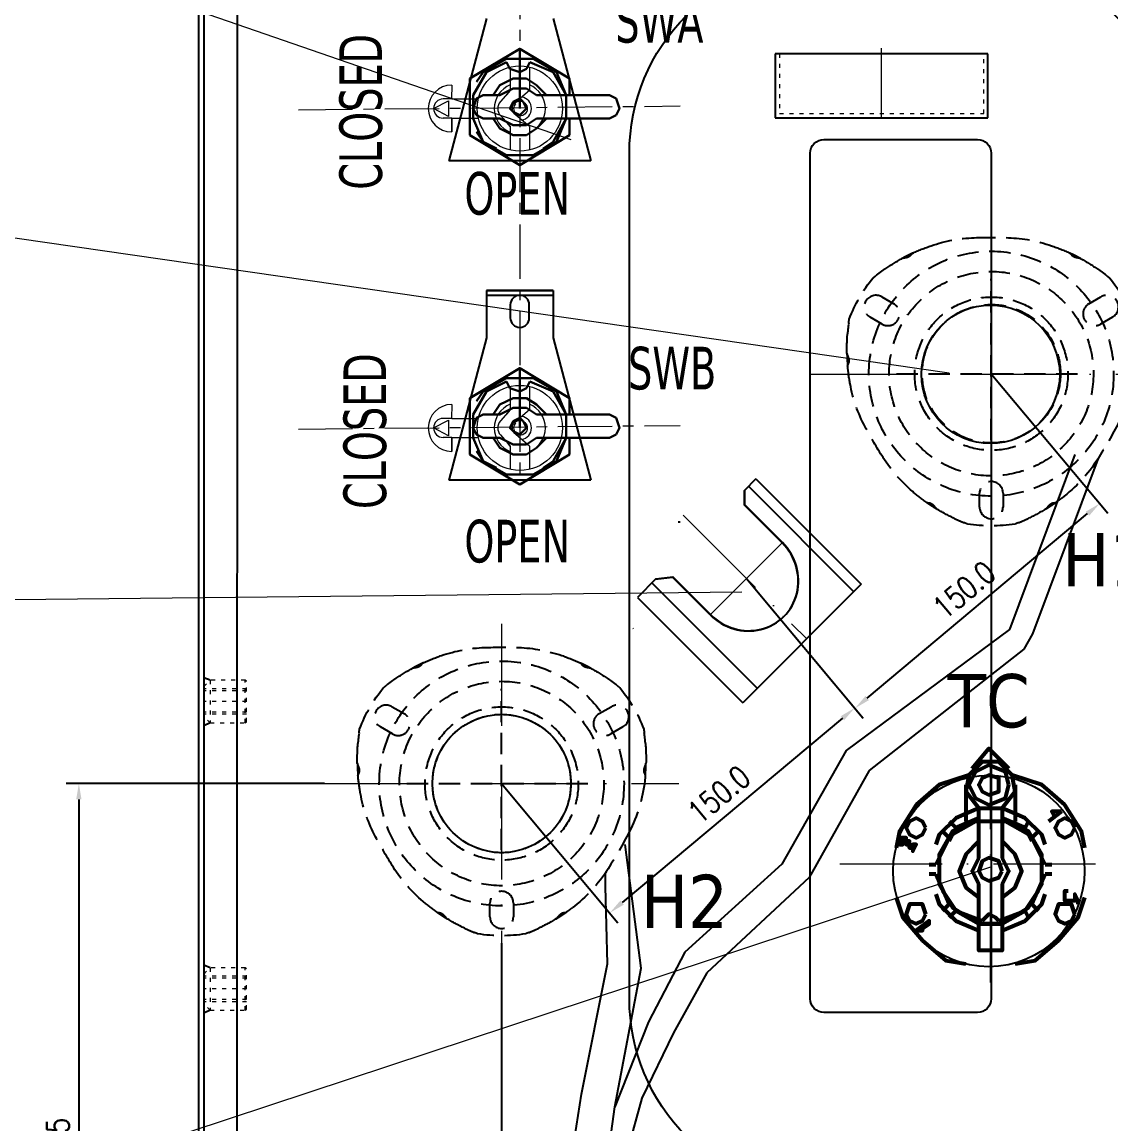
# Model space of a CAD drawing. Header units: millimetres. Extents: x 13152 to 35294, y -6229 to 54471.
# Drawn here: x 28001 to 28513, y 52253 to 52771 of the extents above; entities that cross this region are included whole.
import ezdxf

# ---------------------------------------------------------------- set-up
doc = ezdxf.new("R2010")
doc.units = ezdxf.units.MM
doc.header["$LTSCALE"] = 4
for name, pattern in [('ACAD_ISO03W100', [1.18, 0.47, -0.71]), ('ACAD_ISO10W100', [18, 12, -3, 0, -3]), ('CENTERX2', [101.6, 63.5, -12.7, 12.7, -12.7]), ('DASHED', [0.75, 0.5, -0.25])]:
    doc.linetypes.add(name, pattern=pattern)
doc.layers.add('1', color=12, linetype='Continuous')
doc.layers.add('4虚线层', color=6, linetype='DASHED')
for name, color, linetype, lineweight in [('标注、文本', 3, 'Continuous', 25), ('粗实线', 4, 'Continuous', 53), ('铁心', 3, 'Continuous', 0)]:
    doc.layers.add(name, color=color, linetype=linetype, lineweight=lineweight)
doc.styles.add('Tahoma$001', font='tahoma.ttf', dxfattribs={"height": 2.159784})
doc.styles.add('TH_GBDIM', font='romans.shx', dxfattribs={"width": 0.8, "bigfont": 'gbcbig.shx'})
doc.dimstyles.new('TH_GBDIM1', dxfattribs={"dimscale": 3, "dimtxt": 3.5, "dimasz": 2.5, "dimexe": 2, "dimexo": 0, "dimgap": 1.5, "dimtad": 1, "dimdec": 1, "dimzin": 0, "dimdsep": 46, "dimtxsty": 'TH_GBDIM', "dimcen": 2.5, "dimclrd": 3, "dimclre": 256, "dimclrt": 2, "dimadec": 0, "dimazin": 0, "dimtfac": 0.714286, "dimtdec": 1, "dimtmove": 0, "dimatfit": 3, "dimfxl": 0, "dimtzin": 0, "dimlwd": -1, "dimlwe": -1, "dimarcsym": 0})

# ---------------------------------------------------------------- blocks, each defined once
blk = doc.blocks.new('*D220')
at = {"layer": 'Defpoints', "color": 0}
for p in [(28151.61, 52916.39), (27978.7, 52066.39), (28109.11, 52066.39)]:
    blk.add_point(p, dxfattribs=at)
at = {"layer": '标注、文本'}
for p, q in [((28151.61, 52916.39), (27972.7, 52916.39)), ((28109.11, 52066.39), (27972.7, 52066.39))]:
    blk.add_line(p, q, dxfattribs=at)
at = {"layer": '标注、文本', "color": 3}
blk.add_line((27978.7, 52908.89), (27978.7, 52073.89), dxfattribs=at)
for points in [[(27977.45, 52908.89), (27979.95, 52908.89), (27978.7, 52916.39)], [(27977.45, 52073.89), (27979.95, 52073.89), (27978.7, 52066.39)]]:
    blk.add_solid(points, dxfattribs=at)
at = {"layer": '标注、文本', "color": 2, "insert": (27968.95, 52491.39), "char_height": 10.5, "attachment_point": 5, "rotation": 90, "style": 'TH_GBDIM'}
blk.add_mtext('850.0', dxfattribs=at)
blk = doc.blocks.new('A$C03F92070')
at = {"layer": '4虚线层', "ltscale": 5}
for p, q in [((67.85, 40.24), (67.85, 116.01)), ((16.36, 107.57), (21.99, 104.32)), ((113.71, 104.32), (119.34, 107.57)), ((16.49, 94.79), (10.86, 98.04)), ((124.84, 98.04), (119.21, 94.79)), ((23.33, 71.49), (112.37, 71.49)), ((62.35, 8.86), (62.35, 15.36)), ((73.35, 15.36), (73.35, 8.86))]:
    blk.add_line(p, q, dxfattribs=at)
for radius in [57.5, 48, 36, 32.5]:
    blk.add_circle((67.85, 71.49), radius, dxfattribs=at)
at = {"layer": '4虚线层', "ltscale": 5, "extrusion": (0, 0, -1)}
for centre, radius, start, end in [((-62.34, 65.41), 70, 71.0219, 87.9453), ((-67.85, -88.03), 223.54, 87.9453, 92.0547), ((-73.35, 65.41), 70, 92.0547, 108.9781), ((-68.85, 46.49), 90, 64.9245, 71.0219), ((-66.85, 46.49), 90, 108.9781, 115.0755), ((-68.85, 46.49), 90, 55.4521, 61.3818), ((-66.85, 46.49), 90, 118.6182, 124.5479), ((-67.85, 71.49), 71.5, 20.9645, 39.0355), ((-68.85, 46.49), 90, 51.0831, 52.2343), ((-66.85, 46.49), 90, 127.7657, 128.9169), ((-67.85, 71.49), 71.5, 140.9645, 159.0355), ((-90, 83.12), 90, 7.7657, 8.9169), ((-45.7, 83.12), 90, 171.0831, 172.2343), ((-90, 83.12), 90, 358.6182, 4.5479), ((-45.7, 83.12), 90, 175.4521, 181.3818), ((-90, 83.12), 90, 349.4672, 355.0755), ((-65.57, 80.82), 70, 186.6023, 207.2178), ((-45.7, 83.12), 90, 184.9245, 186.6023), ((-70.33, 79.46), 70, 331.9245, 349.4672), ((70.97, 151.05), 223.54, 207.2178, 212.3568), ((-205.81, 151.73), 223.54, 327.6503, 331.9245), ((-76.09, 69.57), 70, 310.1708, 327.6503), ((-58.73, 68.87), 70, 212.3568, 233.0262), ((-89, 84.85), 90, 304.9245, 310.1708), ((-46.7, 84.85), 90, 233.0262, 235.0755), ((-89, 84.85), 90, 295.4521, 301.3818), ((-46.7, 84.85), 90, 238.6182, 244.5479), ((-89, 84.85), 90, 291.0831, 292.2343), ((-67.85, 71.49), 71.5, 260.9645, 279.0355), ((-46.7, 84.85), 90, 247.7657, 248.9169)]:
    blk.add_arc(centre, radius, start, end, dxfattribs=at)
at = {"layer": '4虚线层', "ltscale": 5}
for centre, start, end in [((13.61, 102.81), 60, 240), ((19.24, 99.56), 240, 60), ((116.46, 99.56), 120, 300), ((122.09, 102.81), 300, 120), ((67.85, 15.36), 0, 180), ((67.85, 8.86), 180, 0)]:
    blk.add_arc(centre, 5.5, start, end, dxfattribs=at)
for points, knots in [([(30.89, 128.1), (30.89, 128.1), (30.88, 128.1), (30.83, 128.07), (30.76, 128.04), (30.57, 127.95), (30.45, 127.89), (30.18, 127.77), (30.03, 127.69), (29.7, 127.53), (29.52, 127.45), (29.16, 127.27), (28.96, 127.17), (28.58, 126.98), (28.39, 126.89), (27.99, 126.69), (27.8, 126.59), (27.42, 126.39), (27.24, 126.3), (26.87, 126.11), (26.7, 126.02), (26.39, 125.85), (26.24, 125.77), (25.98, 125.63), (25.87, 125.57), (25.69, 125.47), (25.63, 125.44), (25.58, 125.41), (25.57, 125.4), (25.57, 125.4), (25.57, 125.4), (25.57, 125.4)], [0, 0, 0, 0, 0.043819, 0.043819, 0.119878, 0.119878, 0.195937, 0.195937, 0.271996, 0.271996, 0.348055, 0.348055, 0.424114, 0.424114, 0.500173, 0.500173, 0.576231, 0.576231, 0.65229, 0.65229, 0.728349, 0.728349, 0.804408, 0.804408, 0.880467, 0.880467, 0.956526, 0.956526, 0.994556, 0.994556, 1, 1, 1, 1]), ([(30.71, 128.01), (30.65, 127.99), (30.59, 127.94), (30.48, 127.84), (30.42, 127.77), (30.3, 127.62), (30.24, 127.54), (30.11, 127.35), (30.04, 127.25), (29.89, 127.05), (29.81, 126.95), (29.62, 126.74), (29.51, 126.65), (29.29, 126.47), (29.16, 126.4), (28.9, 126.26), (28.77, 126.2), (28.36, 126.06), (28.08, 125.99), (27.53, 125.87), (27.26, 125.83), (26.87, 125.76), (26.75, 125.74), (26.5, 125.7), (26.38, 125.67), (26.05, 125.61), (25.85, 125.56), (25.74, 125.5)], [0, 0, 0, 0, 0.0625, 0.0625, 0.125, 0.125, 0.1875, 0.1875, 0.25, 0.25, 0.3125, 0.3125, 0.375, 0.375, 0.4375, 0.4375, 0.5, 0.5, 0.625, 0.625, 0.75, 0.75, 0.8125, 0.8125, 0.875, 0.875, 1, 1, 1, 1]), ([(110.13, 125.4), (110.13, 125.4), (110.13, 125.4), (110.13, 125.4), (110.12, 125.41), (110.07, 125.44), (110.01, 125.47), (109.83, 125.57), (109.72, 125.63), (109.46, 125.77), (109.31, 125.85), (108.99, 126.02), (108.81, 126.11), (108.45, 126.3), (108.26, 126.4), (107.88, 126.6), (107.68, 126.7), (107.29, 126.9), (107.1, 127), (106.72, 127.18), (106.53, 127.28), (106.16, 127.46), (105.99, 127.54), (105.66, 127.7), (105.51, 127.77), (105.24, 127.9), (105.12, 127.95), (104.94, 128.04), (104.87, 128.07), (104.82, 128.09), (104.81, 128.1), (104.8, 128.1), (104.8, 128.1), (104.8, 128.1)], [0, 0, 0, 0, 0.005743, 0.005743, 0.043766, 0.043766, 0.119813, 0.119813, 0.195859, 0.195859, 0.271906, 0.271906, 0.347952, 0.347952, 0.423999, 0.423999, 0.500046, 0.500046, 0.576092, 0.576092, 0.652139, 0.652139, 0.728185, 0.728185, 0.804232, 0.804232, 0.880279, 0.880279, 0.956325, 0.956325, 0.994349, 0.994349, 1, 1, 1, 1]), ([(109.96, 125.5), (109.9, 125.53), (109.83, 125.55), (109.65, 125.6), (109.54, 125.63), (109.21, 125.7), (108.96, 125.74), (108.44, 125.83), (108.17, 125.87), (107.63, 125.99), (107.34, 126.06), (106.94, 126.2), (106.8, 126.26), (106.54, 126.39), (106.42, 126.47), (106.19, 126.64), (106.08, 126.74), (105.9, 126.94), (105.81, 127.05), (105.66, 127.25), (105.59, 127.35), (105.46, 127.53), (105.39, 127.62), (105.28, 127.77), (105.22, 127.84), (105.11, 127.94), (105.05, 127.99), (104.99, 128.01)], [0, 0, 0, 0, 0.0625, 0.0625, 0.125, 0.125, 0.25, 0.25, 0.375, 0.375, 0.5, 0.5, 0.5625, 0.5625, 0.625, 0.625, 0.6875, 0.6875, 0.75, 0.75, 0.8125, 0.8125, 0.875, 0.875, 0.9375, 0.9375, 1, 1, 1, 1]), ([(15.74, 119.15), (15.69, 119.12), (15.59, 119.05), (15.45, 118.94), (15.32, 118.84), (15.18, 118.74), (15.05, 118.65), (14.92, 118.55), (14.8, 118.45), (14.67, 118.36), (14.59, 118.3), (14.55, 118.27)], [0, 0, 0, 0, 0.114473, 0.22719, 0.338528, 0.448878, 0.558641, 0.668227, 0.778044, 0.888502, 1, 1, 1, 1]), ([(17.82, 120.63), (17.81, 120.62), (17.74, 120.57), (17.58, 120.46), (17.28, 120.26), (16.94, 120.02), (16.6, 119.78), (16.29, 119.55), (16.01, 119.35), (15.83, 119.22), (15.74, 119.15)], [0, 0, 0, 0, 0.026865, 0.187364, 0.351072, 0.511786, 0.674931, 0.783277, 0.891149, 1, 1, 1, 1]), ([(119.96, 119.15), (119.92, 119.19), (119.82, 119.25), (119.69, 119.35), (119.55, 119.45), (119.41, 119.55), (119.28, 119.65), (119.06, 119.81), (118.76, 120.02), (118.42, 120.26), (118.12, 120.46), (117.96, 120.57), (117.89, 120.62), (117.88, 120.63)], [0, 0, 0, 0, 0.05466, 0.108896, 0.162888, 0.216817, 0.270864, 0.325211, 0.488741, 0.649833, 0.813717, 0.974388, 1, 1, 1, 1]), ([(121.15, 118.27), (121.11, 118.3), (121.03, 118.36), (120.9, 118.45), (120.78, 118.55), (120.65, 118.65), (120.52, 118.74), (120.38, 118.84), (120.25, 118.94), (120.1, 119.05), (120.01, 119.12), (119.96, 119.15)], [0, 0, 0, 0, 0.111498, 0.221956, 0.331773, 0.441359, 0.551122, 0.661472, 0.77281, 0.885527, 1, 1, 1, 1]), ([(13.95, 117.81), (13.92, 117.79), (13.88, 117.76), (13.82, 117.71), (13.77, 117.67), (13.74, 117.65), (13.73, 117.64)], [0, 0, 0, 0, 0.272943, 0.542517, 0.809704, 1, 1, 1, 1]), ([(14.22, 118.02), (14.2, 118), (14.15, 117.96), (14.08, 117.91), (14.01, 117.86), (13.97, 117.82), (13.95, 117.81)], [0, 0, 0, 0, 0.251777, 0.501943, 0.751136, 1, 1, 1, 1]), ([(14.55, 118.27), (14.52, 118.25), (14.46, 118.2), (14.38, 118.14), (14.3, 118.08), (14.25, 118.04), (14.22, 118.02)], [0, 0, 0, 0, 0.251749, 0.501948, 0.751171, 1, 1, 1, 1]), ([(121.48, 118.02), (121.45, 118.04), (121.4, 118.08), (121.32, 118.14), (121.23, 118.2), (121.18, 118.25), (121.15, 118.27)], [0, 0, 0, 0, 0.248829, 0.498052, 0.748251, 1, 1, 1, 1]), ([(121.75, 117.81), (121.73, 117.82), (121.69, 117.86), (121.62, 117.91), (121.55, 117.96), (121.5, 118), (121.48, 118.02)], [0, 0, 0, 0, 0.248864, 0.498057, 0.748223, 1, 1, 1, 1]), ([(121.97, 117.64), (121.96, 117.65), (121.93, 117.67), (121.88, 117.71), (121.82, 117.76), (121.78, 117.79), (121.75, 117.81)], [0, 0, 0, 0, 0.190293, 0.457482, 0.727057, 1, 1, 1, 1]), ([(0.69, 94.25), (0.68, 94.21), (0.67, 94.11), (0.65, 93.95), (0.63, 93.8), (0.61, 93.64), (0.59, 93.47), (0.57, 93.31), (0.55, 93.14), (0.53, 92.96), (0.52, 92.85), (0.52, 92.79)], [0, 0, 0, 0, 0.111498, 0.221956, 0.331773, 0.441359, 0.551122, 0.661472, 0.77281, 0.885527, 1, 1, 1, 1]), ([(0.74, 94.67), (0.73, 94.63), (0.73, 94.57), (0.71, 94.47), (0.7, 94.36), (0.69, 94.29), (0.69, 94.25)], [0, 0, 0, 0, 0.248829, 0.498052, 0.748251, 1, 1, 1, 1]), ([(0.82, 95.29), (0.82, 95.27), (0.81, 95.24), (0.81, 95.17), (0.8, 95.1), (0.79, 95.04), (0.78, 95.01)], [0, 0, 0, 0, 0.190297, 0.457484, 0.727058, 1, 1, 1, 1]), ([(134.92, 95.01), (134.91, 95.04), (134.9, 95.1), (134.89, 95.17), (134.89, 95.24), (134.88, 95.27), (134.88, 95.29)], [0, 0, 0, 0, 0.272943, 0.542517, 0.809704, 1, 1, 1, 1]), ([(134.96, 94.67), (134.96, 94.7), (134.95, 94.76), (134.94, 94.85), (134.93, 94.93), (134.92, 94.98), (134.92, 95.01)], [0, 0, 0, 0, 0.251777, 0.501943, 0.751136, 1, 1, 1, 1]), ([(135.01, 94.25), (135.01, 94.29), (135, 94.36), (134.99, 94.47), (134.97, 94.57), (134.96, 94.63), (134.96, 94.67)], [0, 0, 0, 0, 0.251749, 0.501948, 0.751171, 1, 1, 1, 1]), ([(135.18, 92.79), (135.18, 92.85), (135.16, 92.96), (135.15, 93.14), (135.13, 93.31), (135.11, 93.47), (135.09, 93.64), (135.07, 93.8), (135.05, 93.95), (135.03, 94.11), (135.02, 94.21), (135.01, 94.25)], [0, 0, 0, 0, 0.114473, 0.22719, 0.338528, 0.448878, 0.558641, 0.668227, 0.778044, 0.888502, 1, 1, 1, 1]), ([(0.52, 92.79), (0.51, 92.73), (0.5, 92.62), (0.48, 92.45), (0.46, 92.28), (0.45, 92.11), (0.43, 91.95), (0.4, 91.68), (0.37, 91.32), (0.33, 90.9), (0.3, 90.54), (0.29, 90.34), (0.28, 90.26), (0.28, 90.25)], [0, 0, 0, 0, 0.05466, 0.108897, 0.162889, 0.216817, 0.270864, 0.325211, 0.488741, 0.649833, 0.813717, 0.974388, 1, 1, 1, 1]), ([(135.42, 90.25), (135.42, 90.26), (135.41, 90.34), (135.4, 90.54), (135.37, 90.9), (135.33, 91.31), (135.29, 91.73), (135.25, 92.11), (135.22, 92.45), (135.2, 92.67), (135.18, 92.79)], [0, 0, 0, 0, 0.026865, 0.187364, 0.351073, 0.511786, 0.674931, 0.783277, 0.891149, 1, 1, 1, 1]), ([(0.02, 81.15), (0.02, 81.15), (0.02, 81.15), (0.02, 81.15), (0.02, 81.14), (0.02, 81.08), (0.02, 81.01), (0.02, 80.81), (0.03, 80.68), (0.04, 80.38), (0.04, 80.21), (0.05, 79.85), (0.06, 79.65), (0.08, 79.24), (0.09, 79.03), (0.11, 78.6), (0.12, 78.38), (0.14, 77.94), (0.16, 77.72), (0.18, 77.3), (0.2, 77.09), (0.23, 76.68), (0.24, 76.49), (0.27, 76.13), (0.28, 75.96), (0.3, 75.67), (0.32, 75.54), (0.33, 75.33), (0.34, 75.26), (0.34, 75.2), (0.35, 75.19), (0.35, 75.19), (0.35, 75.19), (0.35, 75.19)], [0, 0, 0, 0, 0.005743, 0.005743, 0.043766, 0.043766, 0.119813, 0.119813, 0.195859, 0.195859, 0.271906, 0.271906, 0.347952, 0.347952, 0.423999, 0.423999, 0.500046, 0.500046, 0.576092, 0.576092, 0.652139, 0.652139, 0.728185, 0.728185, 0.804232, 0.804232, 0.880279, 0.880279, 0.956325, 0.956325, 0.994349, 0.994349, 1, 1, 1, 1]), ([(0.02, 80.95), (0.02, 80.89), (0.04, 80.81), (0.08, 80.63), (0.12, 80.53), (0.22, 80.21), (0.31, 79.97), (0.5, 79.47), (0.59, 79.22), (0.76, 78.69), (0.85, 78.41), (0.92, 77.98), (0.94, 77.84), (0.96, 77.55), (0.95, 77.4), (0.91, 77.12), (0.88, 76.97), (0.8, 76.71), (0.75, 76.59), (0.65, 76.35), (0.6, 76.24), (0.51, 76.03), (0.47, 75.94), (0.39, 75.76), (0.37, 75.68), (0.33, 75.53), (0.32, 75.46), (0.33, 75.4)], [0, 0, 0, 0, 0.0625, 0.0625, 0.125, 0.125, 0.25, 0.25, 0.375, 0.375, 0.5, 0.5, 0.5625, 0.5625, 0.625, 0.625, 0.6875, 0.6875, 0.75, 0.75, 0.8125, 0.8125, 0.875, 0.875, 0.9375, 0.9375, 1, 1, 1, 1]), ([(135.37, 75.4), (135.38, 75.46), (135.37, 75.53), (135.33, 75.68), (135.31, 75.76), (135.23, 75.94), (135.19, 76.03), (135.1, 76.24), (135.04, 76.35), (134.95, 76.58), (134.9, 76.71), (134.82, 76.97), (134.79, 77.11), (134.75, 77.4), (134.74, 77.54), (134.76, 77.83), (134.78, 77.98), (134.85, 78.4), (134.93, 78.68), (135.11, 79.21), (135.2, 79.47), (135.34, 79.84), (135.38, 79.96), (135.47, 80.2), (135.51, 80.31), (135.62, 80.63), (135.68, 80.83), (135.68, 80.95)], [0, 0, 0, 0, 0.0625, 0.0625, 0.125, 0.125, 0.1875, 0.1875, 0.25, 0.25, 0.3125, 0.3125, 0.375, 0.375, 0.4375, 0.4375, 0.5, 0.5, 0.625, 0.625, 0.75, 0.75, 0.8125, 0.8125, 0.875, 0.875, 1, 1, 1, 1]), ([(135.35, 75.19), (135.35, 75.19), (135.35, 75.2), (135.36, 75.26), (135.37, 75.34), (135.38, 75.54), (135.4, 75.67), (135.42, 75.97), (135.43, 76.14), (135.46, 76.51), (135.48, 76.7), (135.5, 77.11), (135.52, 77.32), (135.54, 77.75), (135.56, 77.97), (135.58, 78.41), (135.59, 78.62), (135.61, 79.05), (135.62, 79.26), (135.64, 79.67), (135.65, 79.86), (135.66, 80.22), (135.66, 80.39), (135.67, 80.68), (135.67, 80.81), (135.68, 81.01), (135.68, 81.08), (135.68, 81.14), (135.68, 81.15), (135.68, 81.15), (135.68, 81.15), (135.68, 81.15)], [0, 0, 0, 0, 0.043819, 0.043819, 0.119878, 0.119878, 0.195937, 0.195937, 0.271996, 0.271996, 0.348055, 0.348055, 0.424114, 0.424114, 0.500173, 0.500173, 0.576232, 0.576232, 0.65229, 0.65229, 0.728349, 0.728349, 0.804408, 0.804408, 0.880467, 0.880467, 0.956526, 0.956526, 0.994556, 0.994556, 1, 1, 1, 1]), ([(37.3, 11.18), (37.3, 11.18), (37.31, 11.17), (37.36, 11.14), (37.42, 11.09), (37.59, 10.98), (37.7, 10.9), (37.95, 10.73), (38.09, 10.63), (38.39, 10.43), (38.55, 10.32), (38.89, 10.09), (39.07, 9.97), (39.42, 9.73), (39.61, 9.61), (39.98, 9.37), (40.16, 9.26), (40.51, 9.03), (40.69, 8.91), (41.04, 8.69), (41.2, 8.59), (41.51, 8.4), (41.65, 8.31), (41.9, 8.16), (42.01, 8.09), (42.18, 7.99), (42.24, 7.95), (42.29, 7.92), (42.3, 7.91), (42.3, 7.91), (42.3, 7.91), (42.3, 7.91)], [0, 0, 0, 0, 0.043819, 0.043819, 0.119878, 0.119878, 0.195937, 0.195937, 0.271996, 0.271996, 0.348055, 0.348055, 0.424114, 0.424114, 0.500173, 0.500173, 0.576231, 0.576231, 0.65229, 0.65229, 0.728349, 0.728349, 0.804408, 0.804408, 0.880467, 0.880467, 0.956526, 0.956526, 0.994556, 0.994556, 1, 1, 1, 1]), ([(37.47, 11.06), (37.52, 11.02), (37.59, 11), (37.73, 10.95), (37.82, 10.93), (38.01, 10.91), (38.11, 10.9), (38.34, 10.88), (38.46, 10.87), (38.71, 10.83), (38.85, 10.81), (39.11, 10.75), (39.25, 10.71), (39.52, 10.6), (39.64, 10.53), (39.89, 10.37), (40.01, 10.29), (40.34, 10.01), (40.54, 9.8), (40.91, 9.38), (41.09, 9.17), (41.34, 8.87), (41.42, 8.77), (41.58, 8.58), (41.66, 8.48), (41.88, 8.23), (42.02, 8.08), (42.13, 8.02)], [0, 0, 0, 0, 0.0625, 0.0625, 0.125, 0.125, 0.1875, 0.1875, 0.25, 0.25, 0.3125, 0.3125, 0.375, 0.375, 0.4375, 0.4375, 0.5, 0.5, 0.625, 0.625, 0.75, 0.75, 0.8125, 0.8125, 0.875, 0.875, 1, 1, 1, 1]), ([(93.4, 7.91), (93.4, 7.91), (93.4, 7.91), (93.4, 7.91), (93.41, 7.92), (93.46, 7.95), (93.52, 7.99), (93.69, 8.09), (93.8, 8.16), (94.06, 8.32), (94.2, 8.4), (94.51, 8.6), (94.68, 8.7), (95.02, 8.92), (95.2, 9.04), (95.56, 9.27), (95.75, 9.39), (96.12, 9.63), (96.3, 9.75), (96.65, 9.98), (96.83, 10.1), (97.16, 10.33), (97.32, 10.43), (97.62, 10.64), (97.76, 10.73), (98.01, 10.9), (98.11, 10.98), (98.28, 11.1), (98.34, 11.14), (98.39, 11.17), (98.4, 11.18), (98.4, 11.18), (98.4, 11.18), (98.4, 11.18)], [0, 0, 0, 0, 0.005743, 0.005743, 0.043766, 0.043766, 0.119813, 0.119813, 0.195859, 0.195859, 0.271906, 0.271906, 0.347952, 0.347952, 0.423999, 0.423999, 0.500046, 0.500046, 0.576092, 0.576092, 0.652139, 0.652139, 0.728185, 0.728185, 0.804232, 0.804232, 0.880279, 0.880279, 0.956325, 0.956325, 0.994349, 0.994349, 1, 1, 1, 1]), ([(93.57, 8.02), (93.62, 8.05), (93.68, 8.1), (93.82, 8.23), (93.89, 8.31), (94.11, 8.56), (94.27, 8.76), (94.61, 9.17), (94.79, 9.38), (95.16, 9.79), (95.36, 10), (95.69, 10.28), (95.8, 10.37), (96.05, 10.53), (96.18, 10.6), (96.44, 10.71), (96.58, 10.75), (96.85, 10.81), (96.98, 10.83), (97.24, 10.87), (97.36, 10.88), (97.58, 10.9), (97.69, 10.91), (97.88, 10.93), (97.96, 10.95), (98.11, 11), (98.18, 11.02), (98.23, 11.06)], [0, 0, 0, 0, 0.0625, 0.0625, 0.125, 0.125, 0.25, 0.25, 0.375, 0.375, 0.5, 0.5, 0.5625, 0.5625, 0.625, 0.625, 0.6875, 0.6875, 0.75, 0.75, 0.8125, 0.8125, 0.875, 0.875, 0.9375, 0.9375, 1, 1, 1, 1]), ([(50.31, 3.59), (50.32, 3.59), (50.4, 3.55), (50.57, 3.46), (50.9, 3.31), (51.28, 3.14), (51.66, 2.96), (52.01, 2.8), (52.32, 2.67), (52.52, 2.57), (52.63, 2.53)], [0, 0, 0, 0, 0.026866, 0.187364, 0.351073, 0.511786, 0.674931, 0.783277, 0.891149, 1, 1, 1, 1]), ([(52.63, 2.53), (52.68, 2.5), (52.79, 2.46), (52.95, 2.39), (53.11, 2.32), (53.26, 2.25), (53.41, 2.19), (53.56, 2.12), (53.7, 2.06), (53.85, 2), (53.94, 1.96), (53.98, 1.94)], [0, 0, 0, 0, 0.114473, 0.22719, 0.338528, 0.448878, 0.558641, 0.668227, 0.778044, 0.888502, 1, 1, 1, 1]), ([(53.98, 1.94), (54.02, 1.93), (54.09, 1.9), (54.18, 1.86), (54.28, 1.82), (54.34, 1.79), (54.37, 1.78)], [0, 0, 0, 0, 0.251749, 0.501948, 0.751171, 1, 1, 1, 1]), ([(54.37, 1.78), (54.4, 1.77), (54.45, 1.74), (54.54, 1.71), (54.61, 1.68), (54.66, 1.66), (54.69, 1.65)], [0, 0, 0, 0, 0.251777, 0.501943, 0.751136, 1, 1, 1, 1]), ([(54.69, 1.65), (54.71, 1.64), (54.77, 1.61), (54.84, 1.58), (54.9, 1.56), (54.93, 1.55), (54.94, 1.54)], [0, 0, 0, 0, 0.272943, 0.542518, 0.809705, 1, 1, 1, 1]), ([(80.76, 1.54), (80.77, 1.55), (80.8, 1.56), (80.86, 1.58), (80.93, 1.61), (80.99, 1.64), (81.01, 1.65)], [0, 0, 0, 0, 0.190295, 0.457482, 0.727057, 1, 1, 1, 1]), ([(81.01, 1.65), (81.04, 1.66), (81.08, 1.68), (81.16, 1.71), (81.25, 1.74), (81.3, 1.77), (81.33, 1.78)], [0, 0, 0, 0, 0.248864, 0.498057, 0.748223, 1, 1, 1, 1]), ([(81.33, 1.78), (81.36, 1.79), (81.42, 1.82), (81.52, 1.86), (81.61, 1.9), (81.68, 1.93), (81.72, 1.94)], [0, 0, 0, 0, 0.248829, 0.498052, 0.748251, 1, 1, 1, 1]), ([(81.72, 1.94), (81.76, 1.96), (81.85, 2), (82, 2.06), (82.14, 2.12), (82.29, 2.19), (82.44, 2.25), (82.59, 2.32), (82.75, 2.39), (82.91, 2.46), (83.02, 2.5), (83.07, 2.53)], [0, 0, 0, 0, 0.111498, 0.221956, 0.331773, 0.441359, 0.551122, 0.661472, 0.77281, 0.885527, 1, 1, 1, 1]), ([(83.07, 2.53), (83.12, 2.55), (83.23, 2.6), (83.38, 2.67), (83.54, 2.73), (83.69, 2.8), (83.84, 2.87), (84.09, 2.98), (84.42, 3.14), (84.8, 3.31), (85.13, 3.46), (85.3, 3.55), (85.38, 3.58), (85.39, 3.59)], [0, 0, 0, 0, 0.05466, 0.108897, 0.162889, 0.216817, 0.270864, 0.325211, 0.488741, 0.649834, 0.813718, 0.974389, 1, 1, 1, 1])]:
    blk.add_open_spline(points, degree=3, knots=knots, dxfattribs=at)
blk.add_open_spline([(0.82, 95.28), (0.81, 95.2), (0.82, 95.09), (0.84, 94.95)], degree=3, dxfattribs=at)
blk = doc.blocks.new('*D218')
at = {"layer": 'Defpoints', "color": 0}
for p in [(28226.58, 52337.83), (28084.11, 52230.6), (28084.11, 52005.61)]:
    blk.add_point(p, dxfattribs=at)
at = {"layer": '标注、文本'}
for p, q in [((28226.58, 52337.83), (28226.58, 51999.61)), ((28084.11, 52230.6), (28084.11, 51999.61))]:
    blk.add_line(p, q, dxfattribs=at)
at = {"layer": '标注、文本', "color": 3}
blk.add_line((28219.08, 52005.61), (28091.61, 52005.61), dxfattribs=at)
for points in [[(28091.61, 52006.86), (28091.61, 52004.36), (28084.11, 52005.61)], [(28219.08, 52006.86), (28219.08, 52004.36), (28226.58, 52005.61)]]:
    blk.add_solid(points, dxfattribs=at)
at = {"layer": '标注、文本', "color": 2, "insert": (28155.34, 52015.36), "char_height": 10.5, "attachment_point": 5, "style": 'TH_GBDIM'}
blk.add_mtext('142.5', dxfattribs=at)
blk = doc.blocks.new('A$C0AD52951')
at = {"layer": '粗实线'}
h = blk.add_hatch(color=256, dxfattribs=at)
h.dxf.hatch_style = 2
h.paths.add_polyline_path([(2.19, 41.7), (1.1, 41.7), (2.19, 41.7), (3.29, 40.6), (3.29, 39.5), (4.39, 39.5), (4.39, 38.4), (5.49, 38.4), (5.49, 37.31), (6.58, 39.5), (5.49, 39.5), (4.39, 38.4), (4.39, 39.5), (4.39, 40.6), (3.29, 40.6), (3.29, 41.7)])
h = blk.add_hatch(color=256, dxfattribs=at)
h.dxf.hatch_style = 2
h.paths.add_polyline_path([(1.1, 41.7), (1.1, 40.6), (1.1, 39.5), (2.19, 39.5), (2.19, 40.6), (1.1, 40.6), (1.1, 41.7), (2.19, 41.7)])
h = blk.add_hatch(color=256, dxfattribs=at)
h.dxf.hatch_style = 2
h.paths.add_polyline_path([(6.58, 10.97), (7.68, 10.97), (10.97, 13.17), (10.97, 14.26)])
for points in [[(25.24, 64.74), (30.72, 71.32), (37.31, 64.74)], [(35.11, 51.57), (39.5, 57.06), (38.4, 62.54), (34.02, 66.93), (28.53, 66.93), (24.14, 62.54), (23.04, 57.06), (27.43, 51.57)], [(24.14, 62.54), (14.26, 59.25), (6.58, 52.67), (1.1, 43.89), (0, 38.4)], [(62.54, 38.4), (61.45, 43.89), (55.96, 52.67), (48.28, 59.25), (38.4, 62.54)], [(23.04, 59.25), (23.04, 47.18)], [(39.5, 59.25), (39.5, 47.18)], [(27.43, 51.57), (19.75, 48.28), (14.26, 42.79), (13.17, 39.5)], [(27.43, 35.11), (27.43, 51.57), (35.11, 51.57), (35.11, 35.11)], [(49.38, 39.5), (48.28, 42.79), (42.79, 48.28), (35.11, 51.57)], [(27.43, 48.28), (18.65, 43.89), (14.26, 36.21), (14.26, 26.33), (18.65, 18.65), (27.43, 13.17), (35.11, 13.17), (35.11, 4.39), (27.43, 4.39), (27.43, 13.17)], [(35.11, 13.17), (43.89, 18.65), (48.28, 26.33), (48.28, 36.21), (43.89, 43.89), (35.11, 48.28)], [(54.86, 50.47), (50.47, 47.18)], [(54.86, 50.47), (51.57, 50.47), (52.67, 48.28)], [(44.99, 40.6), (43.89, 42.79), (36.21, 47.18), (26.33, 47.18), (18.65, 42.79), (17.56, 40.6)], [(27.43, 40.6), (23.04, 36.21), (20.85, 30.72), (23.04, 25.24), (27.43, 21.95)], [(35.11, 21.95), (39.5, 25.24), (41.7, 30.72), (39.5, 36.21), (35.11, 40.6)], [(27.43, 35.11), (25.24, 30.72), (27.43, 26.33)], [(35.11, 26.33), (37.31, 30.72), (35.11, 35.11)], [(35.11, 26.33), (35.11, 13.17), (27.43, 13.17), (27.43, 26.33)], [(0, 21.95), (2.19, 15.36), (8.78, 7.68), (16.46, 1.1), (23.04, 0)], [(13.17, 23.04), (14.26, 19.75), (19.75, 14.26), (27.43, 10.97)], [(15.36, 24.14), (19.75, 17.56), (28.53, 14.26)], [(34.02, 14.26), (42.79, 17.56), (47.18, 24.14)], [(35.11, 10.97), (42.79, 14.26), (48.28, 19.75), (49.38, 23.04)], [(39.5, 0), (46.09, 1.1), (53.77, 7.68), (60.35, 15.36), (62.54, 21.95)], [(60.35, 19.75), (60.35, 20.85), (59.25, 23.04), (59.25, 21.95), (59.25, 20.85), (58.16, 20.85), (57.06, 20.85), (55.96, 20.85), (55.96, 21.95), (55.96, 23.04), (55.96, 24.14), (57.06, 24.14)], [(34.02, 14.26), (32.92, 15.36), (30.72, 16.46), (29.63, 15.36), (28.53, 14.26)], [(34.02, 14.26), (32.92, 15.36), (30.72, 16.46), (29.63, 15.36), (28.53, 14.26)]]:
    blk.add_lwpolyline(points, dxfattribs=at)
for points in [[(37.31, 59.25), (36.21, 63.64), (30.72, 65.84), (26.33, 63.64), (24.14, 59.25), (26.33, 54.86), (30.72, 52.67), (36.21, 54.86)], [(34.02, 59.25), (34.02, 61.45), (30.72, 62.54), (28.53, 61.45), (27.43, 59.25), (28.53, 57.06), (30.72, 55.96), (34.02, 57.06)], [(9.88, 44.99), (8.78, 47.18), (6.58, 48.28), (4.39, 47.18), (3.29, 44.99), (4.39, 42.79), (6.58, 41.7), (8.78, 42.79)], [(59.25, 44.99), (58.16, 47.18), (55.96, 48.28), (53.77, 47.18), (52.67, 44.99), (53.77, 42.79), (55.96, 41.7), (58.16, 42.79)], [(2.19, 41.7), (1.1, 41.7), (2.19, 41.7), (3.29, 40.6), (3.29, 39.5), (4.39, 39.5), (4.39, 38.4), (5.49, 38.4), (5.49, 37.31), (6.58, 39.5), (5.49, 39.5), (4.39, 38.4), (4.39, 39.5), (4.39, 40.6), (3.29, 40.6), (3.29, 41.7)], [(1.1, 41.7), (1.1, 40.6), (1.1, 39.5), (2.19, 39.5), (2.19, 40.6), (1.1, 40.6), (1.1, 41.7), (2.19, 41.7)], [(35.11, 30.72), (34.02, 34.02), (30.72, 35.11), (28.53, 34.02), (27.43, 30.72), (28.53, 28.53), (30.72, 27.43), (34.02, 28.53)], [(9.88, 16.46), (8.78, 19.75), (6.58, 19.75), (4.39, 19.75), (3.29, 16.46), (4.39, 14.26), (6.58, 13.17), (8.78, 14.26)], [(59.25, 16.46), (58.16, 19.75), (55.96, 19.75), (53.77, 19.75), (52.67, 16.46), (53.77, 14.26), (55.96, 13.17), (58.16, 14.26)], [(6.58, 10.97), (7.68, 10.97), (10.97, 13.17), (10.97, 14.26)], [(7.68, 10.97), (8.78, 10.97)]]:
    blk.add_lwpolyline(points, close=True, dxfattribs=at)
for points in [[(27.43, 48.28), (27.43, 48.28), (19.75, 44.99), (19.75, 44.99)], [(42.79, 44.99), (42.79, 44.99), (35.11, 48.28), (35.11, 48.28)], [(17.56, 41.7), (17.56, 41.7), (15.36, 43.89), (15.36, 43.89)], [(17.56, 47.18), (17.56, 47.18), (19.75, 44.99), (19.75, 44.99)], [(42.79, 44.99), (42.79, 44.99), (43.89, 47.18), (43.89, 47.18)], [(47.18, 43.89), (47.18, 43.89), (44.99, 41.7), (44.99, 41.7)], [(17.56, 41.7), (17.56, 41.7), (13.17, 32.92), (13.17, 32.92)], [(49.38, 32.92), (49.38, 32.92), (44.99, 41.7), (44.99, 41.7)], [(10.97, 32.92), (10.97, 32.92), (13.17, 32.92), (13.17, 32.92)], [(49.38, 32.92), (49.38, 32.92), (51.57, 32.92), (51.57, 32.92)], [(13.17, 29.63), (13.17, 29.63), (10.97, 29.63), (10.97, 29.63)], [(13.17, 29.63), (13.17, 29.63), (17.56, 19.75), (17.56, 19.75)], [(44.99, 19.75), (44.99, 19.75), (49.38, 29.63), (49.38, 29.63)], [(51.57, 29.63), (51.57, 29.63), (49.38, 29.63), (49.38, 29.63)], [(15.36, 17.56), (15.36, 17.56), (17.56, 19.75), (17.56, 19.75)], [(44.99, 19.75), (44.99, 19.75), (47.18, 17.56), (47.18, 17.56)], [(19.75, 17.56), (19.75, 17.56), (17.56, 15.36), (17.56, 15.36)], [(19.75, 17.56), (19.75, 17.56), (27.43, 13.17), (27.43, 13.17)], [(35.11, 13.17), (35.11, 13.17), (42.79, 17.56), (42.79, 17.56)], [(43.89, 15.36), (43.89, 15.36), (42.79, 17.56), (42.79, 17.56)]]:
    blk.add_open_spline(points, degree=3, dxfattribs=at)
blk = doc.blocks.new('A$C104F2B00')
at = {"layer": '标注、文本'}
blk.add_circle((45, 45), 45, dxfattribs=at)
at = {"layer": '标注、文本', "xscale": 1.4175, "yscale": 1.4175, "zscale": 1.4175}
blk.add_blockref('A$C0AD52951', (1.45, 1.45), dxfattribs=at)
at = {"layer": '标注、文本', "style": 'Tahoma$001'}
blk.add_text('TC', height=25, dxfattribs=at).set_placement((25.65, 112.51))
blk = doc.blocks.new('*D231')
at = {"layer": 'Defpoints', "color": 0}
for p in [(28143.39, 52412.89), (28027.91, 52066.39), (28143.39, 52066.39)]:
    blk.add_point(p, dxfattribs=at)
at = {"layer": '标注、文本'}
for p, q in [((28143.39, 52412.89), (28021.91, 52412.89)), ((28143.39, 52066.39), (28021.91, 52066.39))]:
    blk.add_line(p, q, dxfattribs=at)
at = {"layer": '标注、文本', "color": 3}
blk.add_line((28027.91, 52405.39), (28027.91, 52073.89), dxfattribs=at)
for points in [[(28026.66, 52405.39), (28029.16, 52405.39), (28027.91, 52412.89)], [(28026.66, 52073.89), (28029.16, 52073.89), (28027.91, 52066.39)]]:
    blk.add_solid(points, dxfattribs=at)
at = {"layer": '标注、文本', "color": 2, "insert": (28018.16, 52239.64), "char_height": 10.5, "attachment_point": 5, "rotation": 90, "style": 'TH_GBDIM'}
blk.add_mtext('346.5', dxfattribs=at)
blk = doc.blocks.new('*D232')
at = {"layer": 'Defpoints', "color": 0}
for p in [(28456.67, 52605.39), (28507.65, 52544.46), (28341.62, 52509.14)]:
    blk.add_point(p, dxfattribs=at)
at = {"layer": '标注、文本'}
for p, q in [((28456.67, 52605.39), (28511.5, 52539.86)), ((28341.62, 52509.14), (28396.45, 52443.61))]:
    blk.add_line(p, q, dxfattribs=at)
at = {"layer": '标注、文本', "color": 3}
blk.add_line((28398.35, 52453.02), (28501.9, 52539.65), dxfattribs=at)
for points in [[(28501.1, 52540.6), (28502.7, 52538.69), (28507.65, 52544.46)], [(28397.55, 52453.98), (28399.16, 52452.06), (28392.6, 52448.21)]]:
    blk.add_solid(points, dxfattribs=at)
at = {"layer": '标注、文本', "color": 2, "insert": (28443.87, 52503.81), "char_height": 10.5, "attachment_point": 5, "rotation": 39.9164, "style": 'TH_GBDIM'}
blk.add_mtext('150.0', dxfattribs=at)
blk = doc.blocks.new('*D233')
at = {"layer": 'Defpoints', "color": 0}
for p in [(28341.63, 52509.13), (28226.58, 52412.89), (28277.4, 52352.13)]:
    blk.add_point(p, dxfattribs=at)
at = {"layer": '标注、文本'}
for p, q in [((28341.63, 52509.13), (28396.31, 52443.77)), ((28226.58, 52412.89), (28281.25, 52347.53))]:
    blk.add_line(p, q, dxfattribs=at)
at = {"layer": '标注、文本', "color": 3}
blk.add_line((28386.7, 52443.56), (28283.16, 52356.94), dxfattribs=at)
for points in [[(28385.9, 52444.52), (28387.51, 52442.6), (28392.46, 52448.37)], [(28282.35, 52357.9), (28283.96, 52355.98), (28277.4, 52352.13)]]:
    blk.add_solid(points, dxfattribs=at)
at = {"layer": '标注、文本', "color": 2, "insert": (28328.67, 52407.73), "char_height": 10.5, "attachment_point": 5, "rotation": 39.9127, "style": 'TH_GBDIM'}
blk.add_mtext('150.0', dxfattribs=at)

msp = doc.modelspace()

# ---------------------------------------------------------------- linework, layer by layer
at = {"color": 0, "linetype": 'ByBlock'}
for p, q in [((28219.52, 52772.18), (28201.69, 52705.34)), ((28250.71, 52772.18), (28268.53, 52705.34)), ((28268.53, 52705.34), (28201.69, 52705.34)), ((28219.52, 52644.46), (28219.52, 52622.18)), ((28250.71, 52644.46), (28219.52, 52644.46)), ((28219.52, 52644.46), (28250.71, 52644.46)), ((28250.71, 52644.46), (28250.71, 52622.18)), ((28219.52, 52642.23), (28250.71, 52642.23)), ((28230.66, 52631.6), (28230.66, 52637.78)), ((28239.57, 52631.6), (28239.57, 52637.78)), ((28219.52, 52622.18), (28201.69, 52555.34)), ((28250.71, 52622.18), (28268.53, 52555.34)), ((28268.53, 52555.34), (28201.69, 52555.34)), ((28309.99, 52536.14), (28309.99, 52535.3)), ((28309.99, 52535.3), (28309.99, 52536.14))]:
    msp.add_line(p, q, dxfattribs=at)
at = {"color": 0, "linetype": 'ByBlock', "lineweight": 18}
for p, q in [((28230.61, 52749.41), (28230.61, 52738.42)), ((28239.61, 52749.41), (28239.61, 52738.42)), ((28230.61, 52738.42), (28226.03, 52733.23)), ((28230.61, 52738.42), (28228.95, 52736.54)), ((28239.61, 52738.42), (28232.3, 52732.21)), ((28194.61, 52729.92), (28201.61, 52733.63)), ((28203.11, 52734.42), (28199.11, 52734.42)), ((28201.61, 52733.63), (28201.61, 52726.22)), ((28203.11, 52734.42), (28215.62, 52734.42)), ((28201.61, 52726.22), (28194.61, 52729.92)), ((28226.03, 52726.62), (28230.61, 52721.42)), ((28239.61, 52721.42), (28232.3, 52727.64)), ((28203.11, 52725.42), (28199.11, 52725.42)), ((28203.11, 52725.42), (28215.62, 52725.42)), ((28203.11, 52725.42), (28203.11, 52718.92)), ((28203.11, 52718.92), (28203.11, 52725.42)), ((28230.61, 52721.42), (28228.95, 52723.31)), ((28230.61, 52721.42), (28230.61, 52710.44)), ((28239.61, 52721.42), (28239.61, 52710.44)), ((28230.61, 52599.41), (28230.61, 52588.42)), ((28239.61, 52599.41), (28239.61, 52588.42)), ((28230.61, 52588.42), (28226.03, 52583.23)), ((28230.61, 52588.42), (28228.95, 52586.54)), ((28239.61, 52588.42), (28232.3, 52582.21)), ((28194.61, 52579.92), (28201.61, 52583.63)), ((28203.11, 52584.42), (28199.11, 52584.42)), ((28201.61, 52583.63), (28201.61, 52576.22)), ((28203.11, 52584.42), (28215.62, 52584.42)), ((28201.61, 52576.22), (28194.61, 52579.92)), ((28226.03, 52576.62), (28230.61, 52571.42)), ((28239.61, 52571.42), (28232.3, 52577.64)), ((28203.11, 52575.42), (28199.11, 52575.42)), ((28203.11, 52575.42), (28215.62, 52575.42)), ((28203.11, 52575.42), (28203.11, 52568.92)), ((28203.11, 52568.92), (28203.11, 52575.42)), ((28230.61, 52571.42), (28228.95, 52573.31)), ((28230.61, 52571.42), (28230.61, 52560.44)), ((28239.61, 52571.42), (28239.61, 52560.44))]:
    msp.add_line(p, q, dxfattribs=at)
at = {"lineweight": 15}
for p, q in [((28203.11, 52740.92), (28203.04, 52734.42)), ((28203.11, 52590.92), (28203.04, 52584.42))]:
    msp.add_line(p, q, dxfattribs=at)
at = {"color": 0, "linetype": 'ByBlock', "lineweight": 18}
for centre, radius in [((28235.11, 52729.92), 20), ((28235.11, 52729.92), 3.5), ((28235.11, 52579.92), 20), ((28235.11, 52579.92), 3.5)]:
    msp.add_circle(centre, radius, dxfattribs=at)
for centre, radius, start, end in [((28203.11, 52729.92), 11, 90, 270), ((28235.11, 52729.92), 12, 112.0243, 247.9757), ((28235.11, 52729.92), 12, 292.0243, 67.9757), ((28199.11, 52729.92), 4.5, 90, 270), ((28229.78, 52729.92), 5, 138.5763, 221.4237), ((28235.18, 52729.92), 3, 130.3645, 229.6355), ((28235.11, 52729.92), 5.5, 279.2709, 80.7291), ((28203.11, 52579.92), 11, 90, 270), ((28235.11, 52579.92), 12, 112.0243, 247.9757), ((28235.11, 52579.92), 12, 292.0243, 67.9757), ((28199.11, 52579.92), 4.5, 90, 270), ((28229.78, 52579.92), 5, 138.5763, 221.4237), ((28235.18, 52579.92), 3, 130.3645, 229.6355), ((28235.11, 52579.92), 5.5, 279.2709, 80.7291)]:
    msp.add_arc(centre, radius, start, end, dxfattribs=at)
at = {"color": 0, "linetype": 'ByBlock'}
for centre, start, end in [((28235.11, 52637.78), 0, 180), ((28235.11, 52631.6), 180, 0)]:
    msp.add_arc(centre, 4.46, start, end, dxfattribs=at)
at = {"layer": '1', "color": 1, "linetype": 'CENTERX2', "lineweight": 13, "ltscale": 0.1}
for p, q in [((28235.18, 52837.97), (28235.18, 52553.43)), ((28131.12, 52729.39), (28310.39, 52731.13)), ((28131.12, 52579.39), (28310.39, 52581.13))]:
    msp.add_line(p, q, dxfattribs=at)
at = {"layer": '标注、文本'}
for p, q in [((28102.3, 52852.71), (28102.11, 52069.89)), ((28084.11, 52848.89), (28084.11, 52069.89)), ((28086.61, 52848.89), (28086.61, 52096.89)), ((28355.12, 52755.62), (28355.12, 52725.62)), ((28455.12, 52755.62), (28355.12, 52755.62)), ((28455.12, 52725.62), (28455.12, 52755.62)), ((28355.12, 52725.62), (28455.12, 52725.62)), ((28346.05, 52555.99), (28340.66, 52550.6)), ((28346.05, 52555.99), (28395.55, 52506.49)), ((28340.7, 52543.57), (28340.66, 52550.6)), ((28340.85, 52543.73), (28340.81, 52550.75)), ((28342.56, 52552.5), (28392.05, 52503)), ((28358.38, 52525.89), (28340.7, 52543.57)), ((28340.85, 52543.73), (28358.53, 52526.05)), ((28299.06, 52509), (28290.35, 52500.29)), ((28298.91, 52508.85), (28306.89, 52509.76)), ((28299.06, 52509), (28307.04, 52509.91)), ((28324.56, 52492.08), (28306.89, 52509.76)), ((28324.72, 52492.23), (28307.04, 52509.91)), ((28297.16, 52507.1), (28346.66, 52457.61)), ((28395.55, 52506.49), (28339.85, 52450.79)), ((28290.35, 52500.29), (28339.85, 52450.79)), ((28358.83, 52491.32), (28358.68, 52491.16)), ((28288.18, 52485.83), (28288.3, 52485.7)), ((28475.99, 52483.14), (28471.92, 52475.92)), ((28471.92, 52475.92), (28399.26, 52419.02)), ((28089.61, 52461.39), (28086.61, 52462.58)), ((28089.61, 52441.39), (28086.61, 52440)), ((28399.26, 52419.02), (28371.01, 52368.71)), ((28371.01, 52368.71), (28323.01, 52323.93)), ((28089.61, 52326.39), (28086.61, 52327.58)), ((28323.01, 52323.93), (28307.34, 52295.85)), ((28089.61, 52306.39), (28086.61, 52305)), ((28307.34, 52295.85), (28292.48, 52265.02)), ((28292.48, 52265.02), (28269.28, 52182.41))]:
    msp.add_line(p, q, dxfattribs=at)
at = {"layer": '标注、文本', "color": 2, "linetype": 'ACAD_ISO03W100', "lineweight": 18}
for p, q in [((28086.61, 52848.89), (28086.61, 52069.89)), ((28357.12, 52755.62), (28357.12, 52727.62)), ((28453.12, 52727.62), (28453.12, 52755.62)), ((28357.12, 52727.62), (28453.12, 52727.62)), ((28086.61, 52458.39), (28089.61, 52461.39)), ((28086.61, 52458.39), (28086.61, 52444.39)), ((28106.61, 52457.39), (28086.61, 52457.39)), ((28106.11, 52461.39), (28089.61, 52461.39)), ((28089.61, 52461.39), (28089.61, 52441.39)), ((28106.61, 52460.89), (28106.11, 52461.39)), ((28106.11, 52441.39), (28106.11, 52461.39)), ((28106.61, 52441.89), (28106.61, 52460.89)), ((28106.61, 52456.39), (28086.61, 52456.39)), ((28106.61, 52451.39), (28086.61, 52451.39)), ((28106.61, 52446.39), (28086.61, 52446.39)), ((28106.61, 52445.39), (28086.61, 52445.39)), ((28089.61, 52441.39), (28086.61, 52444.39)), ((28106.11, 52441.39), (28106.61, 52441.89)), ((28089.61, 52441.39), (28106.11, 52441.39)), ((28086.61, 52323.39), (28089.61, 52326.39)), ((28086.61, 52323.39), (28086.61, 52309.39)), ((28106.11, 52326.39), (28089.61, 52326.39)), ((28089.61, 52326.39), (28089.61, 52306.39)), ((28106.61, 52325.89), (28106.11, 52326.39)), ((28106.11, 52306.39), (28106.11, 52326.39)), ((28106.61, 52306.89), (28106.61, 52325.89)), ((28106.61, 52322.39), (28086.61, 52322.39)), ((28106.61, 52321.39), (28086.61, 52321.39)), ((28106.61, 52316.39), (28086.61, 52316.39)), ((28106.61, 52311.39), (28086.61, 52311.39)), ((28106.61, 52310.39), (28086.61, 52310.39)), ((28089.61, 52306.39), (28086.61, 52309.39)), ((28089.61, 52306.39), (28106.11, 52306.39)), ((28106.11, 52306.39), (28106.61, 52306.89))]:
    msp.add_line(p, q, dxfattribs=at)
at = {"layer": '标注、文本', "color": 1, "linetype": 'ACAD_ISO10W100', "lineweight": 18}
for p, q in [((28405.11, 52725.62), (28405.11, 52758.31)), ((28456.67, 52680.45), (28456.67, 52530.33)), ((28371.05, 52605.1), (28541.6, 52605.1)), ((28311.85, 52538.91), (28369.91, 52480.86)), ((28358.53, 52526.05), (28324.56, 52492.08)), ((28226.58, 52487.95), (28226.58, 52337.83)), ((28456.29, 52319.36), (28456.29, 52427.74)), ((28143.39, 52412.89), (28309.77, 52412.89)), ((28385.53, 52375.15), (28551.92, 52375.15))]:
    msp.add_line(p, q, dxfattribs=at)
at = {"layer": '标注、文本'}
for points in [[(28378.01, 52800.39), (28450.21, 52800.39, -0.414214), (28541.61, 52708.99), (28541.61, 52311.79, -0.414214), (28450.21, 52220.39), (28378.01, 52220.39, -0.414214), (28286.61, 52311.79), (28286.61, 52708.99, -0.414214)], [(28378.01, 52715.39), (28450.21, 52715.39, -0.414214), (28456.61, 52708.99), (28456.61, 52311.79, -0.414214), (28450.21, 52305.39), (28378.01, 52305.39, -0.414214), (28371.61, 52311.79), (28371.61, 52708.99, -0.414214)]]:
    msp.add_lwpolyline(points, format="xyb", close=True, dxfattribs=at)
for points in [[(28495.94, 52567.42), (28465.24, 52485.25)], [(28506.69, 52565.31), (28475.99, 52483.14)], [(28465.24, 52485.25), (28388.51, 52428.42), (28358.18, 52374.98), (28312.59, 52333.67), (28295.57, 52300.97), (28279.7, 52260.98)], [(28267.79, 52156.91), (28269.55, 52186.95), (28279.7, 52260.98), (28292.15, 52326.18), (28284.67, 52384.21)], [(28250.01, 52156.91), (28251.51, 52186.8), (28264.11, 52267.04), (28276.25, 52328.13), (28275.44, 52364.49), (28275.3, 52370.85)]]:
    msp.add_lwpolyline(points, dxfattribs=at)
for centre in [(28456.32, 52605.1), (28226.58, 52412.89)]:
    msp.add_circle(centre, 32.5, dxfattribs=at)
for centre in [(28341.47, 52508.99), (28341.62, 52509.14)]:
    msp.add_ellipse(centre, major_axis=(-17.68, 17.68), ratio=0.956401, start_param=1.570796, end_param=4.712389, dxfattribs=at)
at = {"layer": '粗实线', "lineweight": 30}
for points in [[(28235.11, 52729.92), (28235.11, 52758.02), (28211.7, 52743.97)], [(28235.11, 52758.02), (28258.52, 52743.97), (28258.52, 52736.17)], [(28256.96, 52736.17), (28252.28, 52747.09), (28241.35, 52753.33), (28228.87, 52753.33), (28217.95, 52747.09), (28214.82, 52742.41)], [(28228.87, 52751.77), (28219.51, 52747.09), (28213.26, 52736.17), (28213.26, 52725.24), (28217.95, 52714.32), (28224.19, 52711.2)], [(28228.87, 52751.77), (28230.43, 52748.65), (28235.11, 52747.09), (28238.23, 52748.65), (28239.79, 52751.77)], [(28246.04, 52711.2), (28250.72, 52714.32), (28256.96, 52725.24), (28256.96, 52736.17), (28250.72, 52747.09), (28239.79, 52751.77)], [(28258.52, 52717.44), (28235.11, 52703.4), (28211.7, 52717.44), (28211.7, 52743.97)], [(28247.6, 52736.17), (28242.92, 52740.85), (28238.23, 52743.97), (28231.99, 52743.97), (28225.75, 52740.85), (28222.63, 52736.17)], [(28242.92, 52736.17), (28238.23, 52739.29), (28231.99, 52739.29), (28225.75, 52736.17)], [(28217.95, 52736.17), (28214.82, 52734.61), (28213.26, 52729.92), (28214.82, 52726.8), (28217.95, 52725.24)], [(28277.25, 52725.24), (28280.37, 52726.8), (28281.93, 52729.92), (28280.37, 52734.61), (28277.25, 52736.17)], [(28214.82, 52719), (28217.95, 52714.32), (28228.87, 52708.08), (28241.35, 52708.08), (28252.28, 52714.32), (28256.96, 52725.24)], [(28222.63, 52725.24), (28225.75, 52720.56), (28231.99, 52717.44), (28238.23, 52717.44), (28242.92, 52720.56), (28247.6, 52725.24)], [(28225.75, 52725.24), (28231.99, 52722.12), (28238.23, 52722.12), (28242.92, 52725.24)], [(28258.52, 52725.24), (28258.52, 52717.44)], [(28235.11, 52579.92), (28235.11, 52608.02), (28211.7, 52593.97)], [(28235.11, 52608.02), (28258.52, 52593.97), (28258.52, 52586.17)], [(28256.96, 52586.17), (28252.28, 52597.09), (28241.35, 52603.33), (28228.87, 52603.33), (28217.95, 52597.09), (28214.82, 52592.41)], [(28228.87, 52601.77), (28219.51, 52597.09), (28213.26, 52586.17), (28213.26, 52575.24), (28217.95, 52564.32), (28224.19, 52561.2)], [(28228.87, 52601.77), (28230.43, 52598.65), (28235.11, 52597.09), (28238.23, 52598.65), (28239.79, 52601.77)], [(28246.04, 52561.2), (28250.72, 52564.32), (28256.96, 52575.24), (28256.96, 52586.17), (28250.72, 52597.09), (28239.79, 52601.77)], [(28258.52, 52567.44), (28235.11, 52553.4), (28211.7, 52567.44), (28211.7, 52593.97)], [(28247.6, 52586.17), (28242.92, 52590.85), (28238.23, 52593.97), (28231.99, 52593.97), (28225.75, 52590.85), (28222.63, 52586.17)], [(28242.92, 52586.17), (28238.23, 52589.29), (28231.99, 52589.29), (28225.75, 52586.17)], [(28217.95, 52586.17), (28214.82, 52584.61), (28213.26, 52579.92), (28214.82, 52576.8), (28217.95, 52575.24)], [(28277.25, 52575.24), (28280.37, 52576.8), (28281.93, 52579.92), (28280.37, 52584.61), (28277.25, 52586.17)], [(28214.82, 52569), (28217.95, 52564.32), (28228.87, 52558.08), (28241.35, 52558.08), (28252.28, 52564.32), (28256.96, 52575.24)], [(28222.63, 52575.24), (28225.75, 52570.56), (28231.99, 52567.44), (28238.23, 52567.44), (28242.92, 52570.56), (28247.6, 52575.24)], [(28225.75, 52575.24), (28231.99, 52572.12), (28238.23, 52572.12), (28242.92, 52575.24)], [(28258.52, 52575.24), (28258.52, 52567.44)]]:
    msp.add_lwpolyline(points, dxfattribs=at)
for points in [[(28238.23, 52729.92), (28236.67, 52733.05), (28235.11, 52734.61), (28231.99, 52733.05), (28230.43, 52729.92), (28231.99, 52728.36), (28235.11, 52726.8), (28236.67, 52728.36)], [(28238.23, 52579.92), (28236.67, 52583.05), (28235.11, 52584.61), (28231.99, 52583.05), (28230.43, 52579.92), (28231.99, 52578.36), (28235.11, 52576.8), (28236.67, 52578.36)]]:
    msp.add_lwpolyline(points, close=True, dxfattribs=at)
for points in [[(28217.95, 52736.17), (28217.95, 52736.17), (28225.75, 52736.17), (28225.75, 52736.17)], [(28242.92, 52736.17), (28242.92, 52736.17), (28277.25, 52736.17), (28277.25, 52736.17)], [(28217.95, 52725.24), (28217.95, 52725.24), (28225.75, 52725.24), (28225.75, 52725.24)], [(28242.92, 52725.24), (28242.92, 52725.24), (28277.25, 52725.24), (28277.25, 52725.24)], [(28217.95, 52586.17), (28217.95, 52586.17), (28225.75, 52586.17), (28225.75, 52586.17)], [(28242.92, 52586.17), (28242.92, 52586.17), (28277.25, 52586.17), (28277.25, 52586.17)], [(28217.95, 52575.24), (28217.95, 52575.24), (28225.75, 52575.24), (28225.75, 52575.24)], [(28242.92, 52575.24), (28242.92, 52575.24), (28277.25, 52575.24), (28277.25, 52575.24)]]:
    msp.add_open_spline(points, degree=3, dxfattribs=at)
at = {"layer": '铁心', "lineweight": 13}
for points in [[(28259.25, 52715.28), (27731.52, 52897.48), (27731.52, 52897.48)], [(28436.92, 52605.6), (27724.49, 52708.57), (27724.49, 52708.57)], [(28339.37, 52502.71), (27729.57, 52496.34), (27729.57, 52496.34)], [(28456.29, 52373.55), (27740.1, 52137.05), (27740.1, 52137.05)]]:
    msp.add_lwpolyline(points, dxfattribs=at)

# ---------------------------------------------------------------- block references
at = {"layer": '标注、文本'}
for p in [(28388.82, 52533.9), (28158.73, 52341.4)]:
    msp.add_blockref('A$C03F92070', p, dxfattribs=at)
at = {"layer": '标注、文本', "lineweight": 13}
msp.add_blockref('A$C104F2B00', (28410.52, 52326.79), dxfattribs=at)

# ---------------------------------------------------------------- texts
at = {"layer": '标注、文本', "style": 'Tahoma$001', "width": 0.76}
for s, p in [('SWA', (28280.02, 52760.94)), ('OPEN', (28209.05, 52680.14)), ('SWB', (28286.01, 52598.02)), ('OPEN', (28209.05, 52516.76))]:
    msp.add_text(s, height=20, dxfattribs=at).set_placement(p)
for p in [(28170.31, 52691.81), (28172.25, 52541.83)]:
    msp.add_text('CLOSED', height=20, rotation=90, dxfattribs=at).set_placement(p)
at = {"layer": '标注、文本', "lineweight": 13, "style": 'Tahoma$001'}
for s, p in [('H1', (28490.03, 52505.52)), ('H2', (28292.03, 52345.03))]:
    msp.add_text(s, height=25, dxfattribs=at).set_placement(p)

# ---------------------------------------------------------------- dimensions: what is measured, and where the dimension line sits
at = {"layer": '标注、文本'}
for base, p1, p2, picture, middle in [((27978.7, 52066.39), (28151.61, 52916.39), (28109.11, 52066.39), '*D220', (27968.95, 52491.39)), ((28027.91, 52066.39), (28143.39, 52412.89), (28143.39, 52066.39), '*D231', (28018.16, 52239.64))]:
    dim = msp.add_linear_dim(base=base, p1=p1, p2=p2, angle=90, dimstyle='TH_GBDIM1', dxfattribs=at)
    dim.commit()
    dim.dimension.update_dxf_attribs({"geometry": picture, "text_midpoint": middle})
for p1, p2, distance, picture, middle in [((28341.62, 52509.14), (28456.67, 52605.39), -79.44, '*D232', (28443.87, 52503.81)), ((28341.63, 52509.13), (28226.58, 52412.89), 79.22, '*D233', (28328.67, 52407.73))]:
    dim = msp.add_aligned_dim(p1=p1, p2=p2, distance=distance, dimstyle='TH_GBDIM1', dxfattribs=at)
    dim.commit()
    dim.dimension.update_dxf_attribs({"geometry": picture, "text_midpoint": middle})
dim = msp.add_linear_dim(base=(28084.11, 52005.61), p1=(28226.58, 52337.83), p2=(28084.11, 52230.6), dimstyle='TH_GBDIM1', dxfattribs=at)
dim.commit()
dim.dimension.update_dxf_attribs({"geometry": '*D218', "text_midpoint": (28155.34, 52015.36)})

doc.saveas('drawing.dxf')
